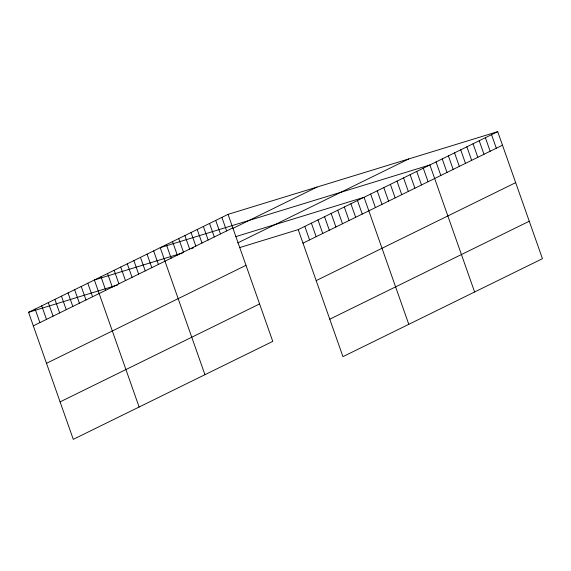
<?xml version="1.0" encoding="UTF-8"?>
<svg xmlns="http://www.w3.org/2000/svg" width="571" height="571" viewBox="0 0 571 571"><rect width="100%" height="100%" fill="white"/><g stroke="black" fill="none" stroke-linecap="round" stroke-linejoin="round"><path stroke-width="0.86" d="M228.043 214.353L272.774 341.379L73.281 439.342L28.55 312.316L228.043 214.353L497.719 131.658L542.45 258.684L342.957 356.647L298.226 229.621L497.719 131.658M33.318 325.848L232.811 227.886M191.421 248.749L193.619 247.671M232.383 228.636L317.033 187.067M237.757 242.903L408.722 158.952M46.508 363.299L245.994 265.337M302.994 243.16L502.487 145.198M60.091 401.884L259.584 303.929M316.184 280.611L515.67 182.649M329.774 319.196L529.26 221.234M182.577 252.939L94.379 279.99L139.117 407.009M235.773 236.63L364.055 197.295L408.793 324.321M28.55 312.316L117.54 285.029M239.427 247.65L298.226 229.621M491.552 134.692L496.32 148.224M485.386 137.718L490.154 151.251M479.219 140.744L483.987 154.284M473.052 143.771L477.82 157.31M466.885 146.804L471.653 160.337M460.718 149.83L465.486 163.363M454.552 152.857L459.32 166.397M448.392 155.883L453.153 169.423M442.225 158.909L446.993 172.449M436.058 161.943L440.826 175.475M474.622 291.995L429.892 164.969L160.215 247.657L204.946 374.683M423.311 168.202L428.072 181.735M416.723 171.436L421.491 184.968M410.142 174.669L414.91 188.202M403.561 177.902L408.322 191.435M396.973 181.135L401.741 194.668M390.393 184.362L395.161 197.901M383.805 187.595L388.573 201.135M377.224 190.828L381.992 204.368M370.643 194.061L375.411 207.601M357.475 200.528L362.242 214.068M350.894 203.761L355.662 217.301M344.306 206.995L349.074 220.527M337.725 210.228L342.493 223.761M331.144 213.461L335.912 226.994M324.556 216.695L329.324 230.227M317.976 219.928L322.743 233.46M311.395 223.161L316.163 236.694M304.807 226.387L309.575 239.927M221.876 217.38L226.644 230.92M215.71 220.406L220.477 233.946M209.543 223.439L214.311 236.972M203.376 226.466L208.144 239.998M197.209 229.492L201.977 243.032M191.042 232.518L195.81 246.058M184.876 235.545L189.643 249.084M178.709 238.578L183.477 252.111M172.549 241.604L177.31 255.137M166.382 244.631L171.15 258.171M153.628 250.89L158.395 264.43M147.047 254.124L151.815 267.663M140.466 257.357L145.234 270.897M133.878 260.59L138.646 274.13M127.297 263.823L132.065 277.356M120.717 267.057L125.484 280.589M114.129 270.29L118.896 283.823M107.548 273.523L112.316 287.056M100.967 276.757L105.735 290.289M87.798 283.216L92.566 296.756M81.218 286.449L85.985 299.989M74.63 289.683L79.398 303.222M68.049 292.916L72.817 306.456M61.468 296.149L66.236 309.689M54.88 299.382L59.648 312.922M48.299 302.616L53.067 316.156M41.719 305.849L46.487 319.382M35.131 309.082L39.899 322.615"/></g></svg>
